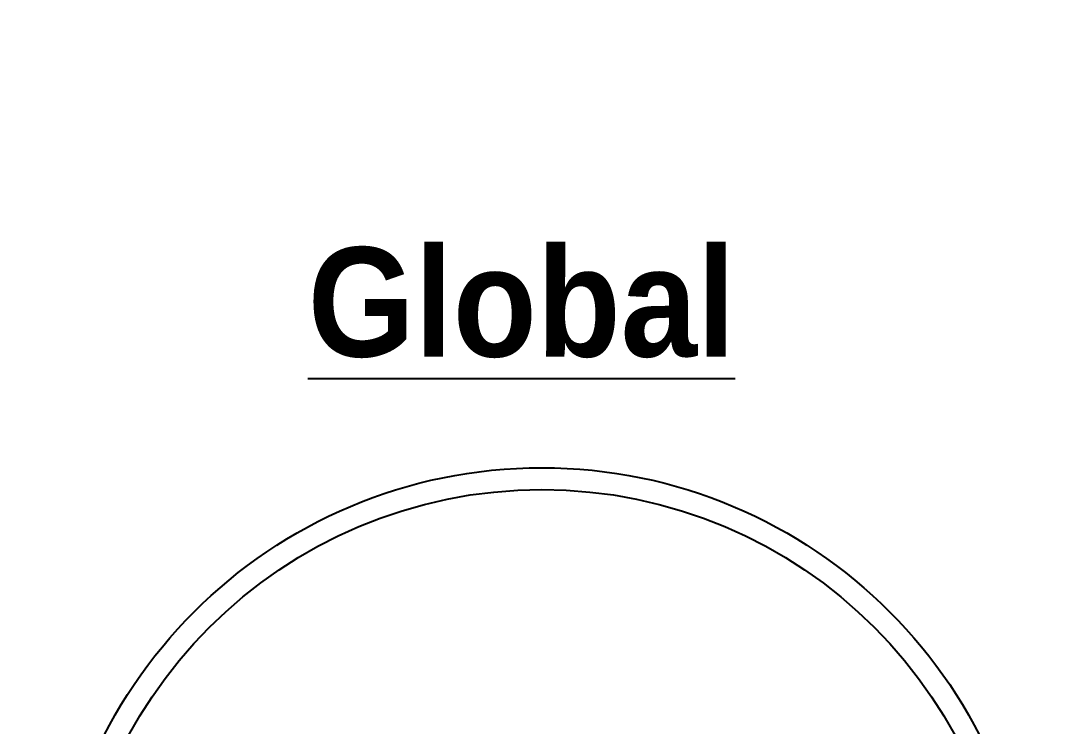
# Model space of a CAD drawing. Header units: millimetres. Extents: x 6750 to 121550, y -28210 to 66060.
# Drawn here: x 36093.8 to 36188.2, y 64502.9 to 64567.5 of the extents above; entities that cross this region are included whole.
import ezdxf

# ---------------------------------------------------------------- set-up
doc = ezdxf.new("R2010")
doc.units = ezdxf.units.MM
doc.layers.add('M.702.Ghi chu', color=3, linetype='Continuous')
doc.styles.add('PM', font='arial.ttf', dxfattribs={"width": 0.6})
doc.dimstyles.new('MK-1.20 CK$0', dxfattribs={"dimscale": 25, "dimtxt": 2, "dimasz": 1, "dimexe": 0.5, "dimexo": 1, "dimgap": 0.5, "dimtad": 1, "dimrnd": 0.0001, "dimtxsty": 'PM', "dimcen": 0, "dimdle": 1, "dimclrd": 251, "dimclre": 251, "dimclrt": 256, "dimadec": 4, "dimazin": 2, "dimtfac": 0.333333, "dimtix": 1, "dimtmove": 2, "dimatfit": 3, "dimtvp": 1, "dimarcsym": 0})

# ---------------------------------------------------------------- blocks, each defined once
blk = doc.blocks.new('*D92')
at = {"color": 3, "lineweight": -2, "transparency": 16777216}
for p, q in [((35996.481, 64559.213), (35996.481, 64337.099)), ((36141.481, 64456.552), (36141.481, 64337.099)), ((36021.481, 64349.599), (36116.481, 64349.599))]:
    blk.add_line(p, q, dxfattribs=at)
at = {"color": 3, "transparency": 16777216}
for points in [[(36021.481, 64353.765), (36021.481, 64345.432), (35996.481, 64349.599)], [(36116.481, 64353.765), (36116.481, 64345.432), (36141.481, 64349.599)]]:
    blk.add_solid(points, dxfattribs=at)
at = {"layer": 'Defpoints', "color": 0, "transparency": 16777216}
for p in [(35996.481, 64584.213), (36141.481, 64481.552), (36141.481, 64349.599)]:
    blk.add_point(p, dxfattribs=at)
at = {"transparency": 16777216, "insert": (36068.981, 64387.627), "char_height": 50, "attachment_point": 5, "style": 'PM'}
blk.add_mtext('145', dxfattribs=at)
blk = doc.blocks.new('*D127')
at = {"color": 3, "lineweight": -2, "transparency": 16777216}
for p, q in [((36646.525, 64646.552), (36751.245, 64646.552)), ((36738.745, 63356.552), (36738.745, 64621.552)), ((35936.421, 63331.552), (36751.245, 63331.552))]:
    blk.add_line(p, q, dxfattribs=at)
at = {"color": 3, "transparency": 16777216}
for points in [[(36734.579, 64621.552), (36742.912, 64621.552), (36738.745, 64646.552)], [(36734.579, 63356.552), (36742.912, 63356.552), (36738.745, 63331.552)]]:
    blk.add_solid(points, dxfattribs=at)
at = {"layer": 'Defpoints', "color": 0, "transparency": 16777216}
for p in [(36621.525, 64646.552), (36738.745, 64646.552), (35911.421, 63331.552)]:
    blk.add_point(p, dxfattribs=at)
at = {"transparency": 16777216, "insert": (36700.7, 63989.052), "char_height": 50, "attachment_point": 5, "rotation": 90, "style": 'PM'}
blk.add_mtext('1315', dxfattribs=at)

msp = doc.modelspace()

# ---------------------------------------------------------------- linework, layer by layer
at = {"color": 2}
for radius in [45, 43]:
    msp.add_circle((36141.481, 64481.552), radius, dxfattribs=at)

# ---------------------------------------------------------------- texts
at = {"layer": 'M.702.Ghi chu', "ltscale": 100, "insert": (36139.623, 64546.713), "char_height": 10, "attachment_point": 2, "style": 'PM'}
msp.add_mtext('\\A1;{\\fArial|b1|i0|c0|p34;\\W0.9;\\LGlobal}', dxfattribs=at)

# ---------------------------------------------------------------- dimensions: what is measured, and where the dimension line sits
dim = msp.add_linear_dim(base=(36738.745, 64646.552), p1=(35911.421, 63331.552), p2=(36621.525, 64646.552), angle=90, dimstyle='MK-1.20 CK$0', override={"dimclrd": 3, "dimclre": 3})
dim.commit()
dim.dimension.update_dxf_attribs({"geometry": '*D127', "text_midpoint": (36700.7, 63989.052)})
dim = msp.add_linear_dim(base=(36141.481, 64349.599), p1=(35996.481, 64584.213), p2=(36141.481, 64481.552), dimstyle='MK-1.20 CK$0', override={"dimclrd": 3, "dimclre": 3})
dim.commit()
dim.dimension.update_dxf_attribs({"geometry": '*D92', "text_midpoint": (36068.981, 64387.627)})

doc.saveas('drawing.dxf')
